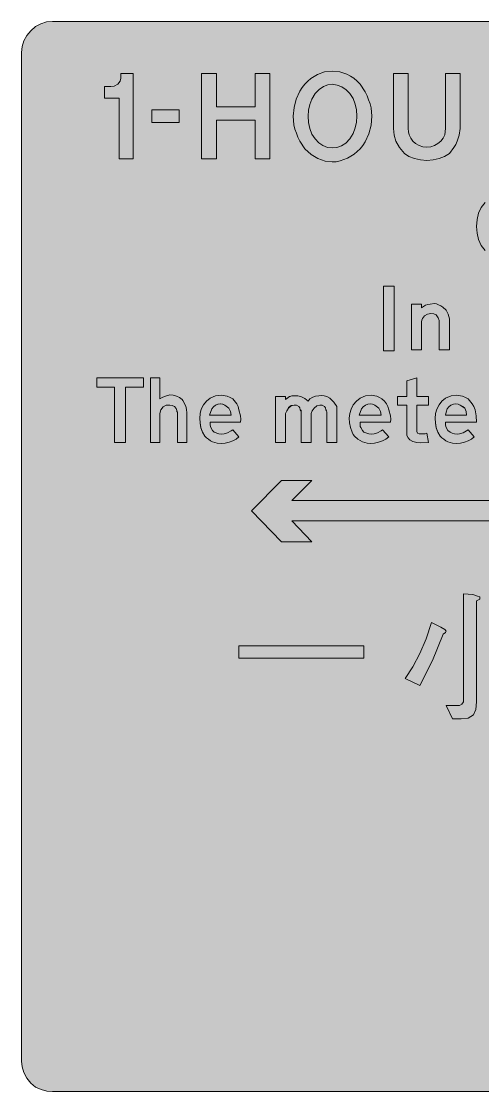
# Model space of a CAD drawing. Header units: metres. Extents: x 10 to 559, y 12 to 260.
# Drawn here: x 10.3 to 117.1, y 11.9 to 259.9 of the extents above; entities that cross this region are included whole.
import ezdxf

# ---------------------------------------------------------------- set-up
doc = ezdxf.new("R2010")
doc.units = ezdxf.units.M
for name, color, linetype, true_color in [('FILL_FIREBRICK_C36B00', 7, 'Continuous', 0xc36b00), ('FILL_WHITE_FFFFFF', 7, 'Continuous', 0xffffff), ('STROKE_WHITE_FFFFFF', 7, 'Continuous', 0xffffff)]:
    doc.layers.add(name, color=color, linetype=linetype, true_color=true_color)

msp = doc.modelspace()

# ---------------------------------------------------------------- hatches: boundary and pattern name
at = {"layer": 'FILL_FIREBRICK_C36B00', "true_color": 0xc36b00}
h = msp.add_hatch(color=7, dxfattribs=at)
h.dxf.hatch_style = 1
h.paths.add_polyline_path([(553.87, 259.79), (555.21, 259.38), (556.42, 258.71), (557.46, 257.76), (558.3, 256.72), (558.92, 255.51), (559.31, 254.17), (559.44, 252.72), (559.44, 18.9), (559.4, 17.71), (559.08, 16.38), (558.41, 15.05), (557.46, 13.86), (556.32, 12.94), (555.08, 12.33), (553.76, 11.99), (552.42, 11.88), (17.46, 11.88), (16.12, 11.99), (14.81, 12.33), (13.56, 12.94), (12.42, 13.86), (11.48, 15.03), (10.8, 16.31), (10.4, 17.63), (10.26, 18.9), (10.26, 252.72), (10.4, 254.07), (10.8, 255.42), (11.48, 256.66), (12.42, 257.76), (13.52, 258.71), (14.76, 259.38), (16.11, 259.79), (17.46, 259.92), (552.42, 259.92), (553.87, 259.79)])
at = {"layer": 'FILL_WHITE_FFFFFF', "true_color": 0xffffff}
h = msp.add_hatch(color=7, dxfattribs=at)
h.dxf.hatch_style = 1
h.paths.add_polyline_path([(85.7, 247.68), (86.52, 247.26), (87.3, 246.73), (88.04, 246.09), (88.74, 245.34), (89.93, 243.61), (90.39, 242.68), (90.72, 241.74), (91.06, 240.8), (91.28, 239.85), (91.44, 237.96), (91.27, 235.84), (90.76, 233.84), (89.92, 232.01), (89.37, 231.18), (88.74, 230.4), (87.4, 229.16), (85.84, 228.2), (84.11, 227.57), (83.2, 227.4), (82.26, 227.34), (80.62, 227.54), (78.97, 228.13), (77.4, 229.09), (75.96, 230.4), (74.77, 232.13), (74.31, 233.06), (73.98, 234), (73.64, 234.97), (73.42, 235.98), (73.26, 237.96), (73.43, 239.97), (73.94, 241.92), (74.78, 243.73), (75.33, 244.57), (75.96, 245.34), (76.6, 246.04), (77.3, 246.65), (78.84, 247.61), (80.52, 248.2), (82.26, 248.4), (84.01, 248.23), (85.7, 247.68)])
h.paths.add_polyline_path([(80.28, 244.8), (79.27, 244.13), (78.3, 243.18), (77.59, 241.93), (77.08, 240.64), (76.78, 239.31), (76.68, 237.96), (76.78, 236.49), (77.08, 235.08), (77.59, 233.81), (78.3, 232.74), (79.17, 231.8), (80.14, 231.12), (81.19, 230.72), (82.26, 230.58), (83.34, 230.69), (84.4, 231.05), (85.42, 231.72), (86.4, 232.74), (87.11, 233.91), (87.62, 235.22), (87.92, 236.59), (88.02, 237.96), (87.92, 239.41), (87.62, 240.77), (87.11, 242.04), (86.4, 243.18), (85.53, 244.05), (84.53, 244.73), (83.44, 245.18), (82.26, 245.34), (81.29, 245.21), (80.28, 244.8)], flags=16)
h = msp.add_hatch(color=7, dxfattribs=at)
h.dxf.hatch_style = 1
h.paths.add_polyline_path([(32.94, 228.06), (32.94, 242.1), (29.52, 242.1), (29.52, 244.8), (30.96, 244.8), (31.77, 244.93), (32.58, 245.34), (33.14, 246.06), (33.3, 246.78), (33.3, 247.86), (36.18, 247.86), (36.18, 228.06), (32.94, 228.06)])
h = msp.add_hatch(color=7, dxfattribs=at)
h.dxf.hatch_style = 1
h.paths.add_polyline_path([(64.44, 237.06), (55.44, 237.06), (55.44, 228.06), (52.02, 228.06), (52.02, 247.86), (55.44, 247.86), (55.44, 240.12), (64.44, 240.12), (64.44, 247.86), (67.86, 247.86), (67.86, 228.06), (64.44, 228.06), (64.44, 237.06)])
h = msp.add_hatch(color=7, dxfattribs=at)
h.dxf.hatch_style = 1
h.paths.add_polyline_path([(99.9, 235.08), (99.92, 234.36), (100.08, 233.64), (100.46, 232.85), (100.98, 232.2), (101.61, 231.6), (102.4, 231.14), (103.28, 230.86), (104.22, 230.76), (105.13, 230.86), (105.98, 231.14), (106.75, 231.6), (107.46, 232.2), (107.98, 232.85), (108.36, 233.64), (108.54, 235.08), (108.54, 247.86), (111.96, 247.86), (111.96, 235.08), (111.67, 233.57), (111.24, 232.2), (110.91, 231.42), (110.48, 230.69), (109.44, 229.32), (108.3, 228.61), (107.03, 228.11), (105.67, 227.8), (104.22, 227.7), (102.75, 227.8), (101.34, 228.11), (100.07, 228.61), (99, 229.32), (97.88, 230.69), (97.02, 232.2), (96.62, 233.57), (96.48, 235.08), (96.48, 247.86), (99.9, 247.86), (99.9, 235.08)])
h = msp.add_hatch(color=7, dxfattribs=at)
h.dxf.hatch_style = 1
h.paths.add_polyline_path([(46.8, 239.4), (46.8, 236.52), (40.5, 236.52), (40.5, 239.4), (46.8, 239.4)])
h = msp.add_hatch(color=7, dxfattribs=at)
h.dxf.hatch_style = 1
h.paths.add_polyline_path([(125.03, 219.69), (126.22, 218.95), (127.26, 217.98), (128.1, 216.8), (128.72, 215.46), (129.11, 213.98), (129.24, 212.4), (129.11, 210.82), (128.72, 209.34), (128.1, 208), (127.26, 206.82), (126.22, 205.85), (125.03, 205.11), (123.74, 204.64), (122.4, 204.48), (121.09, 204.64), (119.86, 205.11), (118.73, 205.85), (117.72, 206.82), (116.8, 208), (116.19, 209.34), (115.85, 210.82), (115.74, 212.4), (115.85, 213.98), (116.19, 215.46), (116.8, 216.8), (117.72, 217.98), (118.73, 218.95), (119.86, 219.69), (121.09, 220.16), (122.4, 220.32), (123.74, 220.16), (125.03, 219.69)])
h.paths.add_polyline_path([(120.89, 217.58), (120.15, 217.07), (119.52, 216.36), (118.94, 215.39), (118.55, 214.38), (118.33, 213.37), (118.26, 212.4), (118.33, 211.4), (118.55, 210.35), (118.94, 209.34), (119.52, 208.44), (120.15, 207.73), (120.89, 207.23), (121.67, 206.92), (122.4, 206.82), (123.21, 206.92), (124, 207.23), (124.75, 207.73), (125.46, 208.44), (126.04, 209.34), (126.43, 210.35), (126.65, 211.4), (126.72, 212.4), (126.65, 213.37), (126.43, 214.38), (126.04, 215.39), (125.46, 216.36), (124.75, 217.07), (124, 217.58), (123.21, 217.88), (122.4, 217.98), (121.67, 217.88), (120.89, 217.58)], flags=16)
h = msp.add_hatch(color=7, dxfattribs=at)
h.dxf.hatch_style = 1
h.paths.add_polyline_path([(96.66, 198.54), (96.66, 183.6), (94.14, 183.6), (94.14, 198.54), (96.66, 198.54)])
h = msp.add_hatch(color=7, dxfattribs=at)
h.dxf.hatch_style = 1
h.paths.add_polyline_path([(104.33, 192.1), (103.68, 191.7), (103.19, 191.05), (103.02, 190.66), (102.96, 190.26), (102.96, 183.78), (100.62, 183.78), (100.62, 194.4), (102.96, 194.4), (102.96, 193.5), (103.88, 194.15), (104.4, 194.34), (104.94, 194.4), (106, 194.51), (106.48, 194.43), (106.92, 194.22), (107.43, 194.02), (107.89, 193.72), (108.72, 192.96), (109.15, 192.04), (109.44, 190.98), (109.44, 183.78), (107.1, 183.78), (107.1, 190.62), (106.81, 191.25), (106.38, 191.88), (105.82, 192.13), (105.12, 192.24), (104.33, 192.1)])
h = msp.add_hatch(color=7, dxfattribs=at)
h.dxf.hatch_style = 1
h.paths.add_polyline_path([(38.52, 175.14), (34.38, 175.14), (34.38, 162.36), (31.86, 162.36), (31.86, 175.14), (27.72, 175.14), (27.72, 177.3), (38.52, 177.3), (38.52, 175.14)])
h = msp.add_hatch(color=7, dxfattribs=at)
h.dxf.hatch_style = 1
h.paths.add_polyline_path([(42.3, 177.3), (42.3, 172.44), (42.84, 172.78), (43.38, 172.98), (44.64, 173.34), (45.44, 173.27), (46.21, 173.07), (46.92, 172.73), (47.52, 172.26), (47.7, 172.08), (48.35, 170.71), (48.54, 169.98), (48.6, 169.2), (48.6, 162.36), (46.44, 162.36), (46.44, 169.02), (46.44, 169.38), (46.28, 169.49), (46.26, 169.74), (46.12, 170.19), (45.72, 170.64), (45.18, 170.89), (44.64, 171), (43.84, 170.94), (43.13, 170.55), (42.59, 169.89), (42.3, 169.02), (42.3, 162.36), (40.14, 162.36), (40.14, 177.3), (42.3, 177.3)])
h = msp.add_hatch(color=7, dxfattribs=at)
h.dxf.hatch_style = 1
h.paths.add_polyline_path([(102.01, 164.48), (102.42, 164.34), (103.32, 164.34), (103.84, 164.36), (104.22, 164.52), (104.58, 162.36), (102.78, 162.25), (101.85, 162.33), (100.98, 162.54), (100.3, 162.92), (99.9, 163.44), (99.58, 163.98), (99.54, 164.52), (99.54, 171), (97.38, 171), (97.38, 172.98), (99.54, 172.98), (99.54, 176.58), (101.88, 177.3), (101.88, 172.98), (104.58, 172.98), (104.58, 171), (101.88, 171), (101.88, 164.88), (102.01, 164.48)])
h = msp.add_hatch(color=7, dxfattribs=at)
h.dxf.hatch_style = 1
h.paths.add_polyline_path([(54.18, 165.78), (54.54, 165.11), (54.9, 164.7), (56, 164.32), (56.6, 164.27), (57.24, 164.34), (58.05, 164.57), (58.86, 165.06), (59.22, 165.24), (60.66, 163.62), (60.01, 163.1), (59.22, 162.72), (58.38, 162.38), (57.49, 162.18), (56.56, 162.11), (55.62, 162.18), (54.56, 162.5), (54.08, 162.74), (53.64, 163.08), (53.16, 163.38), (52.78, 163.76), (52.2, 164.7), (51.86, 165.78), (51.66, 166.86), (51.59, 167.94), (51.66, 169.02), (51.92, 170.06), (52.42, 171.02), (53.13, 171.88), (54, 172.62), (55.27, 173.12), (56.61, 173.27), (57.95, 173.05), (58.6, 172.79), (59.22, 172.44), (60.14, 171.32), (60.46, 170.67), (60.66, 169.92), (61.04, 168.48), (61.09, 167.74), (61.02, 167.04), (54, 167.04), (54, 166.97), (54, 166.86), (54, 166.79), (54, 166.68), (54, 166.32), (54.18, 165.78)])
h.paths.add_polyline_path([(58.72, 169.47), (58.32, 170.28), (57.42, 171), (56.88, 171.2), (56.34, 171.27), (55.8, 171.2), (55.26, 171), (54.74, 170.62), (54.36, 170.1), (53.82, 168.66), (58.86, 168.66), (58.72, 169.47)], flags=16)
h = msp.add_hatch(color=7, dxfattribs=at)
h.dxf.hatch_style = 1
h.paths.add_polyline_path([(54.18, 165.78), (54.54, 165.11), (54.9, 164.7), (56, 164.32), (56.6, 164.27), (57.24, 164.34), (58.05, 164.57), (58.86, 165.06), (59.22, 165.24), (60.66, 163.62), (60.01, 163.1), (59.22, 162.72), (58.38, 162.38), (57.49, 162.18), (56.56, 162.11), (55.62, 162.18), (54.56, 162.5), (54.08, 162.74), (53.64, 163.08), (53.16, 163.38), (52.78, 163.76), (52.2, 164.7), (51.86, 165.7), (51.66, 166.79), (51.59, 167.91), (51.66, 169.02), (51.92, 170.06), (52.42, 171.02), (53.13, 171.88), (54, 172.62), (55.27, 173.12), (56.61, 173.27), (57.95, 173.05), (58.6, 172.79), (59.22, 172.44), (60.14, 171.32), (60.46, 170.67), (60.66, 169.92), (61.04, 168.48), (61.09, 167.74), (61.02, 167.04), (54, 167.04), (54, 166.97), (54, 166.86), (54, 166.79), (54, 166.68), (54, 166.32), (54.18, 165.78)])
h.paths.add_polyline_path([(58.72, 169.47), (58.32, 170.28), (57.42, 171), (56.96, 171.2), (56.41, 171.27), (55.83, 171.2), (55.26, 171), (54.74, 170.62), (54.36, 170.1), (53.82, 168.66), (58.86, 168.66), (58.72, 169.47)], flags=16)
h = msp.add_hatch(color=7, dxfattribs=at)
h.dxf.hatch_style = 1
h.paths.add_polyline_path([(71.46, 172.26), (72.36, 172.98), (72.9, 173.14), (73.44, 173.16), (74.35, 173.17), (75.19, 172.94), (75.97, 172.5), (76.68, 171.9), (77.08, 172.42), (77.76, 172.8), (78.41, 173.05), (79.2, 173.16), (79.77, 173.23), (80.39, 173.16), (81.05, 172.96), (81.72, 172.62), (82.66, 171.7), (83.34, 170.64), (83.34, 170.28), (83.34, 169.92), (83.34, 162.36), (81, 162.36), (81, 169.38), (80.98, 169.65), (80.82, 169.92), (80.71, 170.35), (80.46, 170.64), (79.92, 170.96), (79.38, 171), (78.68, 170.84), (78.12, 170.28), (77.62, 169.65), (77.4, 169.02), (77.4, 162.36), (75.06, 162.36), (75.06, 169.38), (75.04, 169.65), (74.88, 169.92), (74.77, 170.35), (74.52, 170.64), (73.98, 170.96), (73.44, 171), (72.74, 170.84), (72.18, 170.28), (71.75, 169.65), (71.46, 169.02), (71.46, 162.36), (69.12, 162.36), (69.12, 172.98), (71.46, 172.98), (71.46, 172.26)])
h = msp.add_hatch(color=7, dxfattribs=at)
h.dxf.hatch_style = 1
h.paths.add_polyline_path([(71.46, 172.26), (72, 172.69), (72.54, 172.98), (72.92, 173.14), (73.44, 173.16), (74.35, 173.17), (75.19, 172.94), (75.97, 172.5), (76.68, 171.9), (77.08, 172.42), (77.76, 172.8), (78.41, 173.05), (79.2, 173.16), (79.77, 173.23), (80.39, 173.16), (81.05, 172.96), (81.72, 172.62), (82.66, 171.7), (83.34, 170.64), (83.34, 170.28), (83.34, 169.92), (83.34, 162.36), (81, 162.36), (81, 169.38), (80.98, 169.65), (80.82, 169.92), (80.71, 170.35), (80.46, 170.64), (79.92, 170.96), (79.38, 171), (78.68, 170.84), (78.12, 170.28), (77.62, 169.65), (77.4, 169.02), (77.4, 162.36), (75.06, 162.36), (75.06, 169.56), (75.06, 169.74), (75.04, 169.83), (74.88, 169.92), (74.77, 170.35), (74.52, 170.64), (73.98, 170.96), (73.44, 171), (72.74, 170.87), (72.18, 170.46), (71.46, 169.02), (71.46, 162.36), (69.12, 162.36), (69.12, 172.98), (71.46, 172.98), (71.46, 172.26)])
h = msp.add_hatch(color=7, dxfattribs=at)
h.dxf.hatch_style = 1
h.paths.add_polyline_path([(88.76, 166.05), (88.92, 165.78), (89.28, 165.11), (89.64, 164.7), (90.74, 164.32), (91.34, 164.27), (91.98, 164.34), (92.79, 164.57), (93.6, 165.06), (93.96, 165.24), (95.4, 163.62), (94.68, 163.1), (93.96, 162.72), (93.02, 162.38), (92.09, 162.18), (91.2, 162.11), (90.36, 162.18), (89.28, 162.5), (88.2, 163.08), (87.43, 163.76), (87.14, 164.19), (86.94, 164.7), (86.5, 165.78), (86.26, 166.86), (86.23, 167.94), (86.4, 169.02), (86.66, 170.06), (87.16, 171.02), (87.87, 171.88), (88.74, 172.62), (90.01, 173.12), (91.33, 173.27), (92.61, 173.05), (93.22, 172.79), (93.78, 172.44), (94.39, 171.89), (94.86, 171.32), (95.2, 170.67), (95.4, 169.92), (95.78, 168.48), (95.83, 167.74), (95.76, 167.04), (88.74, 167.04), (88.74, 166.97), (88.74, 166.86), (88.74, 166.79), (88.74, 166.68), (88.74, 166.32), (88.76, 166.05)])
h.paths.add_polyline_path([(93.46, 169.47), (93.06, 170.28), (92.16, 171), (91.62, 171.2), (91.08, 171.27), (90.54, 171.2), (90, 171), (89.48, 170.62), (89.1, 170.1), (88.56, 168.66), (93.6, 168.66), (93.46, 169.47)], flags=16)
h = msp.add_hatch(color=7, dxfattribs=at)
h.dxf.hatch_style = 1
h.paths.add_polyline_path([(108.72, 165.78), (109.1, 165.11), (109.62, 164.7), (110.08, 164.47), (110.63, 164.32), (111.21, 164.27), (111.78, 164.34), (112.59, 164.57), (113.4, 165.06), (113.76, 165.24), (115.2, 163.62), (114.55, 163.1), (113.76, 162.72), (112.92, 162.38), (112.03, 162.18), (111.1, 162.11), (110.16, 162.18), (109.1, 162.5), (108.62, 162.74), (108.18, 163.08), (107.7, 163.38), (107.32, 163.76), (106.74, 164.7), (106.4, 165.78), (106.2, 166.86), (106.13, 167.94), (106.2, 169.02), (106.54, 170.06), (107.03, 171.02), (107.69, 171.88), (108.54, 172.62), (109.81, 173.12), (111.15, 173.27), (112.49, 173.05), (113.14, 172.79), (113.76, 172.44), (114.7, 171.32), (115.08, 170.67), (115.38, 169.92), (115.63, 168.48), (115.74, 167.04), (108.54, 167.04), (108.54, 166.97), (108.54, 166.86), (108.54, 166.79), (108.54, 166.68), (108.54, 166.32), (108.72, 165.78)])
h.paths.add_polyline_path([(113.29, 169.47), (113.04, 170.28), (111.96, 171), (111.5, 171.2), (110.95, 171.27), (110.37, 171.2), (109.8, 171), (109.28, 170.62), (108.9, 170.1), (108.65, 169.38), (108.54, 168.66), (113.4, 168.66), (113.29, 169.47)], flags=16)
h = msp.add_hatch(color=7, dxfattribs=at)
h.dxf.hatch_style = 1
h.paths.add_polyline_path([(108.72, 165.78), (109.1, 165.11), (109.62, 164.7), (110.08, 164.47), (110.63, 164.32), (111.21, 164.27), (111.78, 164.34), (112.59, 164.57), (113.4, 165.06), (113.76, 165.24), (115.2, 163.62), (114.55, 163.1), (113.76, 162.72), (112.92, 162.38), (112.03, 162.18), (111.1, 162.11), (110.16, 162.18), (109.1, 162.5), (108.62, 162.74), (108.18, 163.08), (107.7, 163.38), (107.32, 163.76), (106.74, 164.7), (106.4, 165.7), (106.2, 166.79), (106.13, 167.91), (106.2, 169.02), (106.54, 170.06), (107.03, 171.02), (107.69, 171.88), (108.54, 172.62), (109.81, 173.12), (111.15, 173.27), (112.49, 173.05), (113.14, 172.79), (113.76, 172.44), (114.7, 171.32), (115.08, 170.67), (115.38, 169.92), (115.63, 168.48), (115.74, 167.04), (108.54, 167.04), (108.54, 166.97), (108.54, 166.86), (108.54, 166.79), (108.54, 166.68), (108.54, 166.32), (108.72, 165.78)])
h.paths.add_polyline_path([(113.29, 169.47), (113.04, 170.28), (112.57, 170.64), (111.96, 171), (111.5, 171.2), (110.95, 171.27), (110.37, 171.2), (109.8, 171), (109.28, 170.62), (108.9, 170.1), (108.65, 169.38), (108.54, 168.66), (113.4, 168.66), (113.29, 169.47)], flags=16)
h = msp.add_hatch(color=7, dxfattribs=at)
h.dxf.hatch_style = 1
h.paths.add_polyline_path([(77.58, 139.32), (70.56, 139.32), (63.54, 146.52), (70.56, 153.54), (77.58, 153.54), (72.9, 148.86), (506.34, 148.86), (506.34, 144.18), (72.9, 144.18), (77.58, 139.32)])
h = msp.add_hatch(color=7, dxfattribs=at)
h.dxf.hatch_style = 1
h.paths.add_polyline_path([(115.92, 126.72), (116.46, 126.54), (116.46, 126), (115.74, 125.64), (115.74, 102.24), (115.56, 100.44), (115.02, 99.18), (113.76, 98.46), (112.14, 98.28), (110.16, 98.28), (108.72, 101.34), (111.78, 101.34), (112.32, 101.7), (112.68, 102.24), (112.68, 127.26), (114.84, 127.08), (115.92, 126.72)])
h = msp.add_hatch(color=7, dxfattribs=at)
h.dxf.hatch_style = 1
h.paths.add_polyline_path([(100.98, 110.34), (102.6, 113.4), (104.04, 116.82), (105.3, 120.6), (107.46, 119.52), (108.36, 118.98), (108.72, 118.62), (108.54, 118.26), (108, 117.9), (105.48, 111.78), (102.6, 106.02), (99.18, 107.64), (100.98, 110.34)])
h = msp.add_hatch(color=7, dxfattribs=at)
h.dxf.hatch_style = 1
h.paths.add_polyline_path([(89.64, 115.2), (89.64, 112.32), (60.66, 112.32), (60.66, 115.2), (89.64, 115.2)])

# ---------------------------------------------------------------- linework, layer by layer
at = {"layer": 'FILL_FIREBRICK_C36B00', "lineweight": 0, "true_color": 0xc36b00}
msp.add_lwpolyline([(552.42, 11.88), (17.46, 11.88), (16.12, 11.99), (14.81, 12.33), (13.56, 12.94), (12.42, 13.86), (11.48, 15.03), (10.8, 16.31), (10.4, 17.63), (10.26, 18.9), (10.26, 252.72), (10.4, 254.07), (10.8, 255.42), (11.48, 256.66), (12.42, 257.76), (13.52, 258.71), (14.76, 259.38), (16.11, 259.79), (17.46, 259.92), (552.42, 259.92)], dxfattribs=at)
at = {"layer": 'FILL_WHITE_FFFFFF', "lineweight": 0, "true_color": 0xffffff}
for points in [[(85.7, 247.68), (86.52, 247.26), (87.3, 246.73), (88.04, 246.09), (88.74, 245.34), (89.93, 243.61), (90.39, 242.68), (90.72, 241.74), (91.06, 240.8), (91.28, 239.85), (91.44, 237.96), (91.27, 235.84), (90.76, 233.84), (89.92, 232.01), (89.37, 231.18), (88.74, 230.4), (87.4, 229.16), (85.84, 228.2), (84.11, 227.57), (83.2, 227.4), (82.26, 227.34), (80.62, 227.54), (78.97, 228.13), (77.4, 229.09), (75.96, 230.4), (74.77, 232.13), (74.31, 233.06), (73.98, 234), (73.64, 234.97), (73.42, 235.98), (73.26, 237.96), (73.43, 239.97), (73.94, 241.92), (74.78, 243.73), (75.33, 244.57), (75.96, 245.34), (76.6, 246.04), (77.3, 246.65), (78.84, 247.61), (80.52, 248.2), (82.26, 248.4), (84.01, 248.23)], [(32.94, 228.06), (32.94, 242.1), (29.52, 242.1), (29.52, 244.8), (30.96, 244.8), (31.77, 244.93), (32.58, 245.34), (33.14, 246.06), (33.3, 246.78), (33.3, 247.86), (36.18, 247.86), (36.18, 228.06)], [(64.44, 237.06), (55.44, 237.06), (55.44, 228.06), (52.02, 228.06), (52.02, 247.86), (55.44, 247.86), (55.44, 240.12), (64.44, 240.12), (64.44, 247.86), (67.86, 247.86), (67.86, 228.06), (64.44, 228.06)], [(99.9, 235.08), (99.92, 234.36), (100.08, 233.64), (100.46, 232.85), (100.98, 232.2), (101.61, 231.6), (102.4, 231.14), (103.28, 230.86), (104.22, 230.76), (105.13, 230.86), (105.98, 231.14), (106.75, 231.6), (107.46, 232.2), (107.98, 232.85), (108.36, 233.64), (108.54, 235.08), (108.54, 247.86), (111.96, 247.86), (111.96, 235.08), (111.67, 233.57), (111.24, 232.2), (110.91, 231.42), (110.48, 230.69), (109.44, 229.32), (108.3, 228.61), (107.03, 228.11), (105.67, 227.8), (104.22, 227.7), (102.75, 227.8), (101.34, 228.11), (100.07, 228.61), (99, 229.32), (97.88, 230.69), (97.02, 232.2), (96.62, 233.57), (96.48, 235.08), (96.48, 247.86), (99.9, 247.86)], [(80.28, 244.8), (79.27, 244.13), (78.3, 243.18), (77.59, 241.93), (77.08, 240.64), (76.78, 239.31), (76.68, 237.96), (76.78, 236.49), (77.08, 235.08), (77.59, 233.81), (78.3, 232.74), (79.17, 231.8), (80.14, 231.12), (81.19, 230.72), (82.26, 230.58), (83.34, 230.69), (84.4, 231.05), (85.42, 231.72), (86.4, 232.74), (87.11, 233.91), (87.62, 235.22), (87.92, 236.59), (88.02, 237.96), (87.92, 239.41), (87.62, 240.77), (87.11, 242.04), (86.4, 243.18), (85.53, 244.05), (84.53, 244.73), (83.44, 245.18), (82.26, 245.34), (81.29, 245.21)], [(46.8, 239.4), (46.8, 236.52), (40.5, 236.52), (40.5, 239.4)], [(96.66, 198.54), (96.66, 183.6), (94.14, 183.6), (94.14, 198.54)], [(104.33, 192.1), (103.68, 191.7), (103.19, 191.05), (103.02, 190.66), (102.96, 190.26), (102.96, 183.78), (100.62, 183.78), (100.62, 194.4), (102.96, 194.4), (102.96, 193.5), (103.88, 194.15), (104.4, 194.34), (104.94, 194.4), (106, 194.51), (106.48, 194.43), (106.92, 194.22), (107.43, 194.02), (107.89, 193.72), (108.72, 192.96), (109.15, 192.04), (109.44, 190.98), (109.44, 183.78), (107.1, 183.78), (107.1, 190.62), (106.81, 191.25), (106.38, 191.88), (105.82, 192.13), (105.12, 192.24)], [(38.52, 175.14), (34.38, 175.14), (34.38, 162.36), (31.86, 162.36), (31.86, 175.14), (27.72, 175.14), (27.72, 177.3), (38.52, 177.3)], [(42.3, 177.3), (42.3, 172.44), (42.84, 172.78), (43.38, 172.98), (44.64, 173.34), (45.44, 173.27), (46.21, 173.07), (46.92, 172.73), (47.52, 172.26), (47.7, 172.08), (48.35, 170.71), (48.54, 169.98), (48.6, 169.2), (48.6, 162.36), (46.44, 162.36), (46.44, 169.02), (46.44, 169.38), (46.28, 169.49), (46.26, 169.74), (46.12, 170.19), (45.72, 170.64), (45.18, 170.89), (44.64, 171), (43.84, 170.94), (43.13, 170.55), (42.59, 169.89), (42.3, 169.02), (42.3, 162.36), (40.14, 162.36), (40.14, 177.3)], [(102.01, 164.48), (102.42, 164.34), (103.32, 164.34), (103.84, 164.36), (104.22, 164.52), (104.58, 162.36), (102.78, 162.25), (101.85, 162.33), (100.98, 162.54), (100.3, 162.92), (99.9, 163.44), (99.58, 163.98), (99.54, 164.52), (99.54, 171), (97.38, 171), (97.38, 172.98), (99.54, 172.98), (99.54, 176.58), (101.88, 177.3), (101.88, 172.98), (104.58, 172.98), (104.58, 171), (101.88, 171), (101.88, 164.88)], [(54.18, 165.78), (54.54, 165.11), (54.9, 164.7), (56, 164.32), (56.6, 164.27), (57.24, 164.34), (58.05, 164.57), (58.86, 165.06), (59.22, 165.24), (60.66, 163.62), (60.01, 163.1), (59.22, 162.72), (58.38, 162.38), (57.49, 162.18), (56.56, 162.11), (55.62, 162.18), (54.56, 162.5), (54.08, 162.74), (53.64, 163.08), (53.16, 163.38), (52.78, 163.76), (52.2, 164.7), (51.86, 165.78), (51.66, 166.86), (51.59, 167.94), (51.66, 169.02), (51.92, 170.06), (52.42, 171.02), (53.13, 171.88), (54, 172.62), (55.27, 173.12), (56.61, 173.27), (57.95, 173.05), (58.6, 172.79), (59.22, 172.44), (60.14, 171.32), (60.46, 170.67), (60.66, 169.92), (61.04, 168.48), (61.09, 167.74), (61.02, 167.04), (54, 167.04), (54, 166.97), (54, 166.86), (54, 166.79), (54, 166.68), (54, 166.32)], [(54.18, 165.78), (54.54, 165.11), (54.9, 164.7), (56, 164.32), (56.6, 164.27), (57.24, 164.34), (58.05, 164.57), (58.86, 165.06), (59.22, 165.24), (60.66, 163.62), (60.01, 163.1), (59.22, 162.72), (58.38, 162.38), (57.49, 162.18), (56.56, 162.11), (55.62, 162.18), (54.56, 162.5), (54.08, 162.74), (53.64, 163.08), (53.16, 163.38), (52.78, 163.76), (52.2, 164.7), (51.86, 165.7), (51.66, 166.79), (51.59, 167.91), (51.66, 169.02), (51.92, 170.06), (52.42, 171.02), (53.13, 171.88), (54, 172.62), (55.27, 173.12), (56.61, 173.27), (57.95, 173.05), (58.6, 172.79), (59.22, 172.44), (60.14, 171.32), (60.46, 170.67), (60.66, 169.92), (61.04, 168.48), (61.09, 167.74), (61.02, 167.04), (54, 167.04), (54, 166.97), (54, 166.86), (54, 166.79), (54, 166.68), (54, 166.32)], [(58.72, 169.47), (58.32, 170.28), (57.42, 171), (56.88, 171.2), (56.34, 171.27), (55.8, 171.2), (55.26, 171), (54.74, 170.62), (54.36, 170.1), (53.82, 168.66), (58.86, 168.66)], [(58.72, 169.47), (58.32, 170.28), (57.42, 171), (56.96, 171.2), (56.41, 171.27), (55.83, 171.2), (55.26, 171), (54.74, 170.62), (54.36, 170.1), (53.82, 168.66), (58.86, 168.66)], [(71.46, 172.26), (72.36, 172.98), (72.9, 173.14), (73.44, 173.16), (74.35, 173.17), (75.19, 172.94), (75.97, 172.5), (76.68, 171.9), (77.08, 172.42), (77.76, 172.8), (78.41, 173.05), (79.2, 173.16), (79.77, 173.23), (80.39, 173.16), (81.05, 172.96), (81.72, 172.62), (82.66, 171.7), (83.34, 170.64), (83.34, 170.28), (83.34, 169.92), (83.34, 162.36), (81, 162.36), (81, 169.38), (80.98, 169.65), (80.82, 169.92), (80.71, 170.35), (80.46, 170.64), (79.92, 170.96), (79.38, 171), (78.68, 170.84), (78.12, 170.28), (77.62, 169.65), (77.4, 169.02), (77.4, 162.36), (75.06, 162.36), (75.06, 169.38), (75.04, 169.65), (74.88, 169.92), (74.77, 170.35), (74.52, 170.64), (73.98, 170.96), (73.44, 171), (72.74, 170.84), (72.18, 170.28), (71.75, 169.65), (71.46, 169.02), (71.46, 162.36), (69.12, 162.36), (69.12, 172.98), (71.46, 172.98)], [(71.46, 172.26), (72, 172.69), (72.54, 172.98), (72.92, 173.14), (73.44, 173.16), (74.35, 173.17), (75.19, 172.94), (75.97, 172.5), (76.68, 171.9), (77.08, 172.42), (77.76, 172.8), (78.41, 173.05), (79.2, 173.16), (79.77, 173.23), (80.39, 173.16), (81.05, 172.96), (81.72, 172.62), (82.66, 171.7), (83.34, 170.64), (83.34, 170.28), (83.34, 169.92), (83.34, 162.36), (81, 162.36), (81, 169.38), (80.98, 169.65), (80.82, 169.92), (80.71, 170.35), (80.46, 170.64), (79.92, 170.96), (79.38, 171), (78.68, 170.84), (78.12, 170.28), (77.62, 169.65), (77.4, 169.02), (77.4, 162.36), (75.06, 162.36), (75.06, 169.56), (75.06, 169.74), (75.04, 169.83), (74.88, 169.92), (74.77, 170.35), (74.52, 170.64), (73.98, 170.96), (73.44, 171), (72.74, 170.87), (72.18, 170.46), (71.46, 169.02), (71.46, 162.36), (69.12, 162.36), (69.12, 172.98), (71.46, 172.98)], [(88.76, 166.05), (88.92, 165.78), (89.28, 165.11), (89.64, 164.7), (90.74, 164.32), (91.34, 164.27), (91.98, 164.34), (92.79, 164.57), (93.6, 165.06), (93.96, 165.24), (95.4, 163.62), (94.68, 163.1), (93.96, 162.72), (93.02, 162.38), (92.09, 162.18), (91.2, 162.11), (90.36, 162.18), (89.28, 162.5), (88.2, 163.08), (87.43, 163.76), (87.14, 164.19), (86.94, 164.7), (86.5, 165.78), (86.26, 166.86), (86.23, 167.94), (86.4, 169.02), (86.66, 170.06), (87.16, 171.02), (87.87, 171.88), (88.74, 172.62), (90.01, 173.12), (91.33, 173.27), (92.61, 173.05), (93.22, 172.79), (93.78, 172.44), (94.39, 171.89), (94.86, 171.32), (95.2, 170.67), (95.4, 169.92), (95.78, 168.48), (95.83, 167.74), (95.76, 167.04), (88.74, 167.04), (88.74, 166.97), (88.74, 166.86), (88.74, 166.79), (88.74, 166.68), (88.74, 166.32)], [(93.46, 169.47), (93.06, 170.28), (92.16, 171), (91.62, 171.2), (91.08, 171.27), (90.54, 171.2), (90, 171), (89.48, 170.62), (89.1, 170.1), (88.56, 168.66), (93.6, 168.66)], [(108.72, 165.78), (109.1, 165.11), (109.62, 164.7), (110.08, 164.47), (110.63, 164.32), (111.21, 164.27), (111.78, 164.34), (112.59, 164.57), (113.4, 165.06), (113.76, 165.24), (115.2, 163.62), (114.55, 163.1), (113.76, 162.72), (112.92, 162.38), (112.03, 162.18), (111.1, 162.11), (110.16, 162.18), (109.1, 162.5), (108.62, 162.74), (108.18, 163.08), (107.7, 163.38), (107.32, 163.76), (106.74, 164.7), (106.4, 165.78), (106.2, 166.86), (106.13, 167.94), (106.2, 169.02), (106.54, 170.06), (107.03, 171.02), (107.69, 171.88), (108.54, 172.62), (109.81, 173.12), (111.15, 173.27), (112.49, 173.05), (113.14, 172.79), (113.76, 172.44), (114.7, 171.32), (115.08, 170.67), (115.38, 169.92), (115.63, 168.48), (115.74, 167.04), (108.54, 167.04), (108.54, 166.97), (108.54, 166.86), (108.54, 166.79), (108.54, 166.68), (108.54, 166.32)], [(108.72, 165.78), (109.1, 165.11), (109.62, 164.7), (110.08, 164.47), (110.63, 164.32), (111.21, 164.27), (111.78, 164.34), (112.59, 164.57), (113.4, 165.06), (113.76, 165.24), (115.2, 163.62), (114.55, 163.1), (113.76, 162.72), (112.92, 162.38), (112.03, 162.18), (111.1, 162.11), (110.16, 162.18), (109.1, 162.5), (108.62, 162.74), (108.18, 163.08), (107.7, 163.38), (107.32, 163.76), (106.74, 164.7), (106.4, 165.7), (106.2, 166.79), (106.13, 167.91), (106.2, 169.02), (106.54, 170.06), (107.03, 171.02), (107.69, 171.88), (108.54, 172.62), (109.81, 173.12), (111.15, 173.27), (112.49, 173.05), (113.14, 172.79), (113.76, 172.44), (114.7, 171.32), (115.08, 170.67), (115.38, 169.92), (115.63, 168.48), (115.74, 167.04), (108.54, 167.04), (108.54, 166.97), (108.54, 166.86), (108.54, 166.79), (108.54, 166.68), (108.54, 166.32)], [(113.29, 169.47), (113.04, 170.28), (111.96, 171), (111.5, 171.2), (110.95, 171.27), (110.37, 171.2), (109.8, 171), (109.28, 170.62), (108.9, 170.1), (108.65, 169.38), (108.54, 168.66), (113.4, 168.66)], [(113.29, 169.47), (113.04, 170.28), (112.57, 170.64), (111.96, 171), (111.5, 171.2), (110.95, 171.27), (110.37, 171.2), (109.8, 171), (109.28, 170.62), (108.9, 170.1), (108.65, 169.38), (108.54, 168.66), (113.4, 168.66)], [(77.58, 139.32), (70.56, 139.32), (63.54, 146.52), (70.56, 153.54), (77.58, 153.54), (72.9, 148.86), (506.34, 148.86), (506.34, 144.18), (72.9, 144.18)], [(115.92, 126.72), (116.46, 126.54), (116.46, 126), (115.74, 125.64), (115.74, 102.24), (115.56, 100.44), (115.02, 99.18), (113.76, 98.46), (112.14, 98.28), (110.16, 98.28), (108.72, 101.34), (111.78, 101.34), (112.32, 101.7), (112.68, 102.24), (112.68, 127.26), (114.84, 127.08)], [(100.98, 110.34), (102.6, 113.4), (104.04, 116.82), (105.3, 120.6), (107.46, 119.52), (108.36, 118.98), (108.72, 118.62), (108.54, 118.26), (108, 117.9), (105.48, 111.78), (102.6, 106.02), (99.18, 107.64)], [(89.64, 115.2), (89.64, 112.32), (60.66, 112.32), (60.66, 115.2)]]:
    msp.add_lwpolyline(points, close=True, dxfattribs=at)
msp.add_lwpolyline([(117.72, 206.82), (116.8, 208), (116.19, 209.34), (115.85, 210.82), (115.74, 212.4), (115.85, 213.98), (116.19, 215.46), (116.8, 216.8), (117.72, 217.98)], dxfattribs=at)
at = {"layer": 'STROKE_WHITE_FFFFFF', "lineweight": 0, "true_color": 0xffffff}
msp.add_lwpolyline([(67.86, 228.06), (64.44, 228.06), (67.86, 228.06)], dxfattribs=at)

doc.saveas('drawing.dxf')
